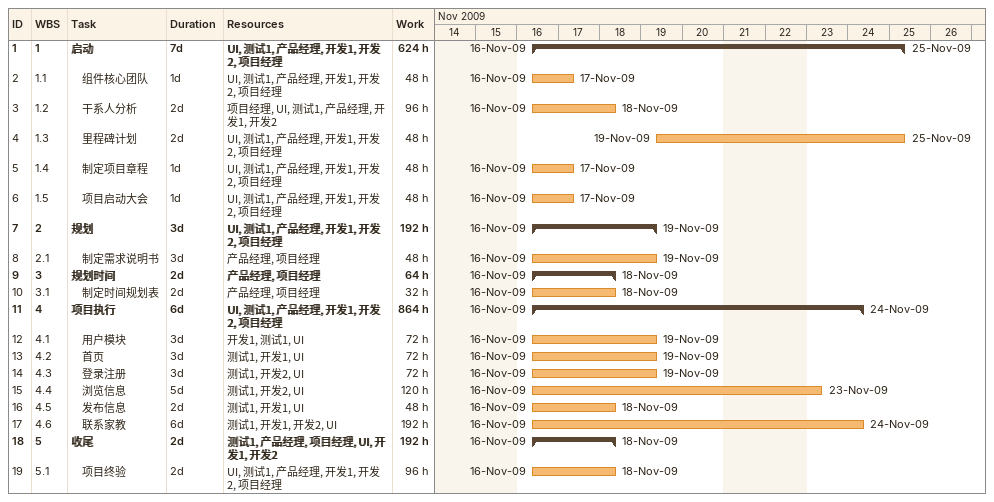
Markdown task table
| ID | WBS | Task | Duration | Start | Finish | Resources | Work (h) |
|---|---|---|---|---|---|---|---|
| 1 | 1 | **启动** | 7d | 2009-11-16 | 2009-11-25 | UI, 测试1, 产品经理, 开发1, 开发2, 项目经理 | 624 |
| 2 | 1.1 | 组件核心团队 | 1d | 2009-11-16 | 2009-11-17 | UI, 测试1, 产品经理, 开发1, 开发2, 项目经理 | 48 |
| 3 | 1.2 | 干系人分析 | 2d | 2009-11-16 | 2009-11-18 | 项目经理, UI, 测试1, 产品经理, 开发1, 开发2 | 96 |
| 4 | 1.3 | 里程碑计划 | 2d | 2009-11-19 | 2009-11-25 | UI, 测试1, 产品经理, 开发1, 开发2, 项目经理 | 48 |
| 5 | 1.4 | 制定项目章程 | 1d | 2009-11-16 | 2009-11-17 | UI, 测试1, 产品经理, 开发1, 开发2, 项目经理 | 48 |
| 6 | 1.5 | 项目启动大会 | 1d | 2009-11-16 | 2009-11-17 | UI, 测试1, 产品经理, 开发1, 开发2, 项目经理 | 48 |
| 7 | 2 | **规划** | 3d | 2009-11-16 | 2009-11-19 | UI, 测试1, 产品经理, 开发1, 开发2, 项目经理 | 192 |
| 8 | 2.1 | 制定需求说明书 | 3d | 2009-11-16 | 2009-11-19 | 产品经理, 项目经理 | 48 |
| 9 | 3 | **规划时间** | 2d | 2009-11-16 | 2009-11-18 | 产品经理, 项目经理 | 64 |
| 10 | 3.1 | 制定时间规划表 | 2d | 2009-11-16 | 2009-11-18 | 产品经理, 项目经理 | 32 |
| 11 | 4 | **项目执行** | 6d | 2009-11-16 | 2009-11-24 | UI, 测试1, 产品经理, 开发1, 开发2, 项目经理 | 864 |
| 12 | 4.1 | 用户模块 | 3d | 2009-11-16 | 2009-11-19 | 开发1, 测试1, UI | 72 |
| 13 | 4.2 | 首页 | 3d | 2009-11-16 | 2009-11-19 | 测试1, 开发1, UI | 72 |
| 14 | 4.3 | 登录注册 | 3d | 2009-11-16 | 2009-11-19 | 测试1, 开发2, UI | 72 |
| 15 | 4.4 | 浏览信息 | 5d | 2009-11-16 | 2009-11-23 | 测试1, 开发2, UI | 120 |
| 16 | 4.5 | 发布信息 | 2d | 2009-11-16 | 2009-11-18 | 测试1, 开发1, UI | 48 |
| 17 | 4.6 | 联系家教 | 6d | 2009-11-16 | 2009-11-24 | 测试1, 开发1, 开发2, UI | 192 |
| 18 | 5 | **收尾** | 2d | 2009-11-16 | 2009-11-18 | 测试1, 产品经理, 项目经理, UI, 开发1, 开发2 | 192 |
| 19 | 5.1 | 项目终验 | 2d | 2009-11-16 | 2009-11-18 | UI, 测试1, 产品经理, 开发1, 开发2, 项目经理 | 96 |
